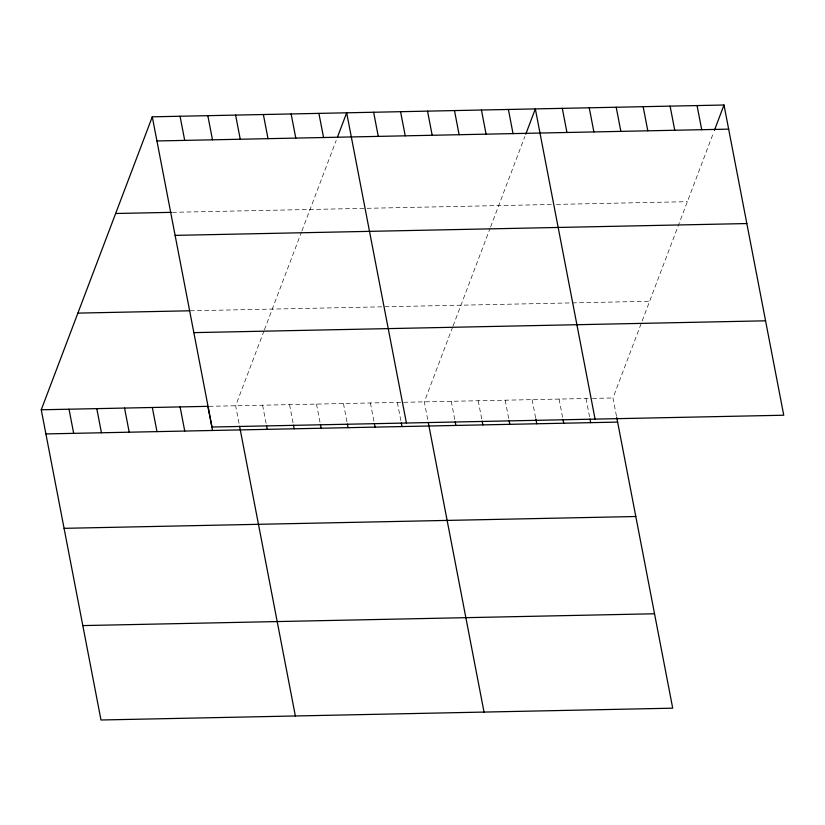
<?xml version="1.0" encoding="UTF-8"?>
<svg xmlns="http://www.w3.org/2000/svg" width="825" height="825" viewBox="0 0 825 825"><rect width="100%" height="100%" fill="white"/><g stroke="black" fill="none" stroke-linecap="round" stroke-linejoin="round"><path stroke-width="0.62" stroke-dasharray="4.12 3.09" d="M263.99 330.959L235.641 405.766L239.353 425.081M264.423 329.804L301.496 232.011M301.94 230.825L336.208 140.425M452.657 327.061L424.308 401.868L428.02 421.173M453.1 325.906L490.163 228.112M490.607 226.927L524.875 136.527M616.461 416.068L612.975 397.97L713.542 132.629M172.446 212.324L551.327 204.497M556.452 204.394L687.369 201.682M190.235 310.788L649.615 301.29M209.127 406.312L591.154 398.413M592.443 398.392L612.975 397.97M586.018 398.527L589.741 417.832M559.072 399.083L562.784 418.388M532.115 399.64L535.6 417.739M505.168 400.197L508.881 419.502M478.211 400.754L481.934 420.059M451.254 401.311L454.977 420.616M397.351 402.425L401.074 421.73M370.404 402.982L374.117 422.297M343.448 403.538L347.17 422.854M316.491 404.095L320.213 423.411M289.544 404.652L293.257 423.968M262.587 405.209L266.073 423.318"/><path stroke-width="1.24" d="M616.698 417.275L672.715 708.18L100.99 719.988L41.25 409.778L152.285 116.82L724.01 105.012L783.75 415.222L212.025 427.03L152.285 116.82M337.518 136.981L346.675 112.808L406.416 423.019M525.752 134.227L535.342 108.91L595.083 419.121M714.419 130.329L724.01 105.012M156.936 140.962L728.661 129.143M115.644 213.5L171.188 212.355M175.117 235.373L746.842 223.554M77.89 313.108L188.966 310.808M193.844 332.63L765.569 320.812M41.25 409.778L207.869 406.343L212.52 430.475M45.901 433.919L617.626 422.101M64.082 528.33L635.807 516.512M82.809 625.587L654.534 613.769M697.063 105.569L701.714 129.7M670.106 106.126L674.757 130.267M643.16 106.683L647.8 130.824M616.203 107.24L620.854 131.381M589.246 107.797L593.897 131.938M562.299 108.353L566.95 132.495M589.978 419.038L590.669 422.668M508.396 109.467L513.037 133.609M563.021 419.595L563.722 423.225M481.439 110.024L486.09 134.166M535.837 418.945L536.766 423.782M454.482 110.581L459.133 134.722M509.118 420.709L509.809 424.339M427.536 111.138L432.187 135.279M482.161 421.266L482.862 424.896M400.579 111.695L405.23 135.836M455.214 421.823L455.905 425.452M373.632 112.252L378.273 136.393M428.257 422.39L484.038 712.078M401.301 422.947L402.002 426.566M318.904 113.386L323.555 137.517M374.354 423.503L375.045 427.123M291.132 113.953L295.783 138.095M347.397 424.06L348.098 427.68M263.371 114.531L268.012 138.672M320.451 424.617L321.142 428.237M235.599 115.108L240.24 139.239M293.494 425.174L294.195 428.794M207.828 115.675L212.479 139.817M266.537 425.731L267.238 429.351M180.056 116.253L184.707 140.394M239.59 426.288L295.371 715.976M180.097 406.911L184.748 431.052M152.326 407.488L156.977 431.63M124.554 408.066L129.205 432.197M96.793 408.633L101.434 432.774M69.022 409.21L73.672 433.352"/></g></svg>
